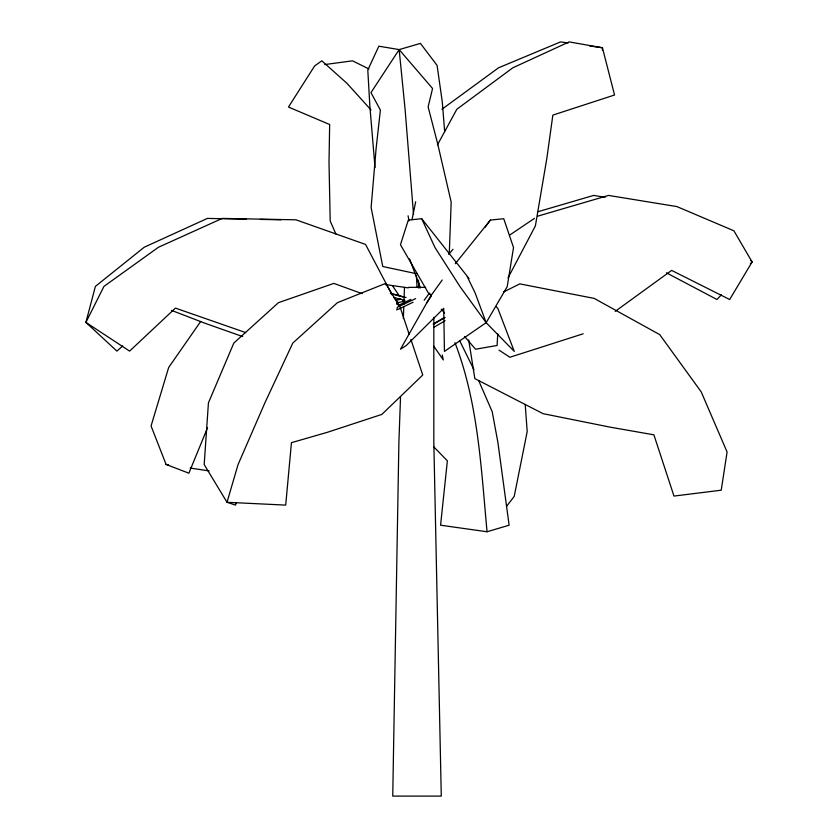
<?xml version="1.0" encoding="UTF-8"?>
<svg xmlns="http://www.w3.org/2000/svg" width="838" height="838" viewBox="0 0 838 838"><rect width="100%" height="100%" fill="white"/><g stroke="black" fill="none" stroke-linecap="round" stroke-linejoin="round"><path stroke-width="1.26" d="M602.407 50.322L602.438 47.766L569.138 41.9L512.814 67.805L456.836 109.254L437.436 144.901M400.543 396.604L398.898 442.129L392.739 796.1L441.28 796.1L433.822 442.129L433.822 317.256M403.361 318.555L403.78 306.844M403.874 304.246L404.492 287.34M449.262 254.249L451.179 202.115L437.74 144.073L428.124 106.855L432.565 88.493L399.15 49.599L378.849 46.184L367.798 70.046L369.893 106.562L375.026 167.59M497.73 333.838L497.102 345.476L475.544 349.226L464.671 336.53M412.013 219.692L415.679 201.738M396.793 310.039L397.39 307.2L415.648 298.621M236.201 502.601L235.52 505.105L227.014 502.287L204.189 464.556L208.432 402.858L233.812 343.077L278.415 302.686L333.828 283.401L362.11 293.635M207.573 427.663L188.885 473.198L166.092 464.451L151.07 425.976L168.658 367.515L200.67 321.488M396.594 304.163L397.715 301.837L397.966 304.435M507.985 277.954L535.377 225.914L546.826 158.455L552.86 115.099L614.558 95.008L602.438 47.766L589.753 45.985M442.223 279.997L430.376 296.484L400.48 349.226L406.325 345.476L443.711 308.384L444.444 351.394L486.145 322.682L507.21 286.68L513.526 247.535L503.743 218.708L490.345 220.09L455.275 263.75M444.664 131.576L442.265 101.702L437.08 65.395L420.425 43.398L399.15 49.599L370.972 92.63L380.389 110.061L376.147 148.211L371.119 207.499L382.767 266.515L416.685 273.754M426.573 303.126L431.371 295.961L429.444 293.07L424.185 300.224M485.16 227.276L490.345 220.09M506.456 506.487L514.218 496.379L527.196 431.58L525.216 404.398M448.854 254.281L452.991 249.242M721.371 294.808L716.982 299.512L666.409 272.821M750.356 263.823L752.105 261.948L733.899 230.796L676.895 206.577L608.556 195.422L537.745 216.152M122.757 345.947L116.911 351.101L85.895 322.389L95.396 286.387L144.199 247.241L207.363 218.414L246.142 219.147M441.919 109.254L498.537 67.805L560.58 41.9L568.185 42.968M615.207 311.38L671.647 270.402L729.678 299.512L752.105 261.948L750.439 260M509.609 235.132L534.497 218.341M433.927 324.044L445.104 317.455M433.885 327.302L445.114 320.713M433.141 324.044L444.402 317.455M503.586 291.959L519.801 283.883L594.184 298.401L659.736 334.634L701.197 391.859L727.091 452.007L721.225 490.199L673.982 496.075L653.891 434.817L610.535 427.233L543.076 413.668L474.842 378.608L468.704 339.924M398.27 305.524L410.84 299.396M397.956 309.484L413.103 302.235M583.164 333.796L509.881 357.25L499.008 350.127M433.833 446.926L447.366 460.827L440.579 525.206L487.056 531.753L509.127 525.206L497.877 442.286L492.21 411.72L478.655 380.567M537.734 211.784L593.65 195.422L605.141 197.286M395.62 299.983L400.648 298.778M397.076 302.916L404.712 301.125M396.133 300.297L399.852 299.428M324.746 64.568L352.494 60.828L368.877 68.915M469.06 278.572L421.692 218.708L408.295 220.09L400.459 244.717L429.077 294.243M408.787 287.34L425.641 287.34M260.356 219.409L281.044 219.807M385.344 284.543L408.357 287.874M166.092 464.451L168.627 464.839M190.163 468.065L209.165 470.914M390.979 293.457L406.053 297.553M390.319 293.457L404.042 297.207M393.64 297.375L404.911 300.444M245.66 332.571L175.435 308.101L129.597 351.101L85.895 322.389L103.964 286.387L158.476 247.241L222.269 218.414L295.95 219.807L365.567 244.434L392.163 295.049M242.674 336.572L204.839 323.206L171.539 310.385M421.692 218.708L434.974 247.535L460.072 286.68L486.145 322.682L514.27 351.394L497.824 308.384L496.023 306.519M394.289 298.077L395.997 299.962M371.004 109.935L347.005 83.36L321.813 60.828L314.659 65.93L288.471 107.034L329.659 124.516L329.009 162.237L330.193 220.928L335.86 233.98M441.249 309.18L444.601 313.087M433.843 346.314L443.323 359.963L442.223 355.019M392.582 285.821L399.778 296.526M402.659 300.811L404.094 302.947M459.695 340.741L473.962 369.778M467.258 276.708L475.146 292.965L486.145 322.682M409.593 258.869L420.383 287.863M454.961 342.679C478.205 402.9 481.117 468.18 487.056 531.753M409.227 334.467L400.218 307.431L385.637 283.401L337.389 302.686L292.787 343.077L264.892 402.858L238.065 464.556L227.014 502.287L285.706 505.105L291.446 442.674L327.333 432.314L381.845 414.412L422.75 375.026L410.871 339.38M408.075 215.795L408.996 220.876M399.15 49.599L405.131 109.736L413.522 214.308M416.413 275.639L417.062 287.403M418.948 287.926L418.372 280.091L418.937 287.926"/></g></svg>
